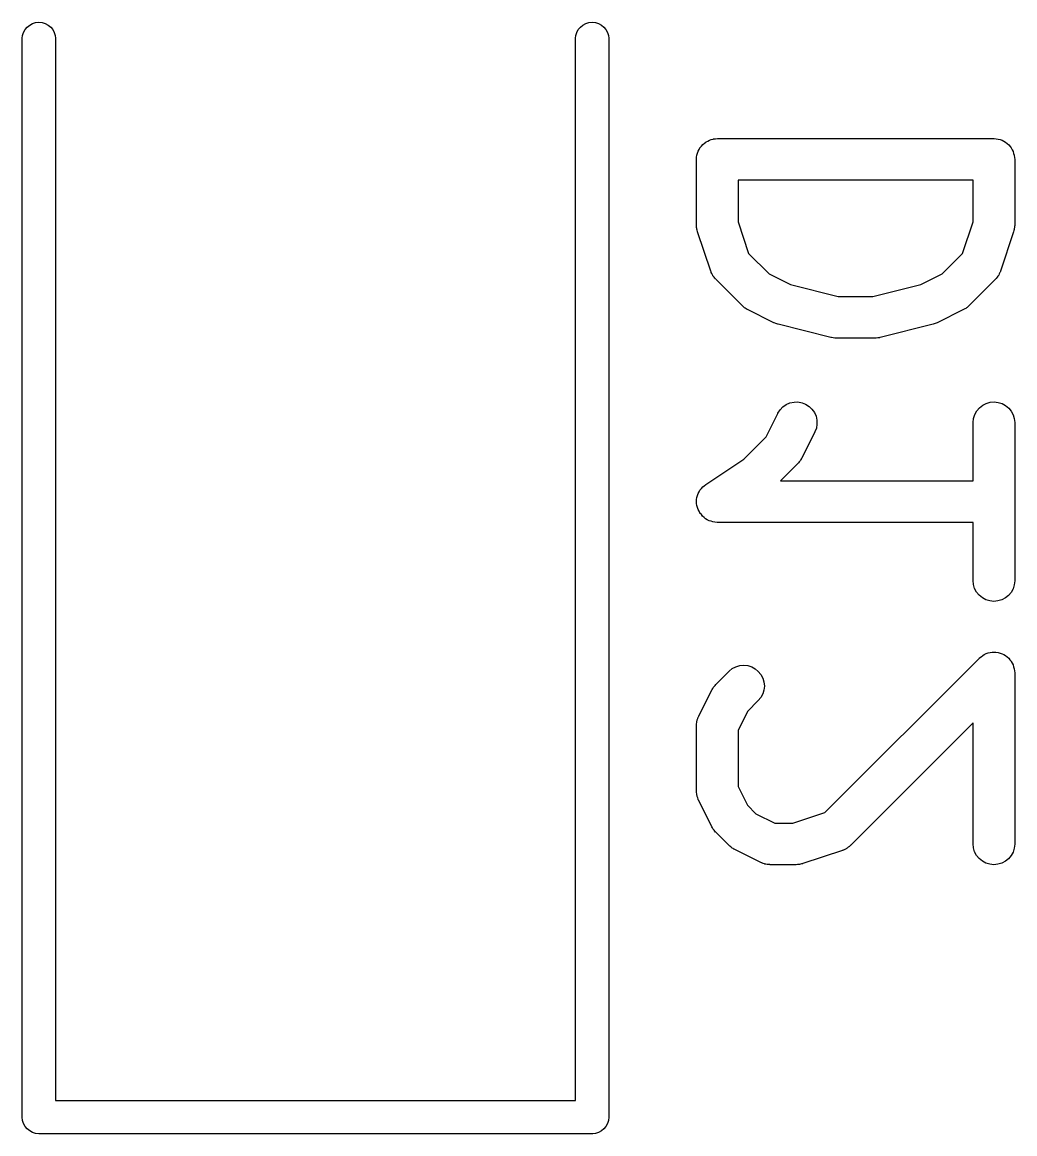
# Model space of a CAD drawing. Extents: x 74 to 208, y -150 to -40.
# Drawn here: x 166.421 to 170.009, y -72.954 to -68.933 of the extents above; entities that cross this region are included whole.
import ezdxf

# ---------------------------------------------------------------- set-up
doc = ezdxf.new("R2010")
doc.units = 0
doc.layers.add('BLACK', color=7, linetype='CONTINUOUS')

msp = doc.modelspace()

# ---------------------------------------------------------------- linework, layer by layer
at = {"layer": 'BLACK', "linetype": 'CONTINUOUS'}
for p, q in [((166.431, -68.9603), (166.439, -68.9511)), ((166.439, -68.9511), (166.448, -68.9436)), ((166.448, -68.9436), (166.458, -68.938)), ((166.458, -68.938), (166.469, -68.9346)), ((166.469, -68.9346), (166.481, -68.9335)), ((166.481, -68.9335), (166.493, -68.9346)), ((166.493, -68.9346), (166.504, -68.938)), ((166.504, -68.938), (166.515, -68.9436)), ((166.515, -68.9436), (166.524, -68.9511)), ((166.524, -68.9511), (166.531, -68.9603)), ((168.431, -68.9603), (168.439, -68.9511)), ((168.439, -68.9511), (168.448, -68.9436)), ((168.448, -68.9436), (168.458, -68.938)), ((168.458, -68.938), (168.469, -68.9346)), ((168.469, -68.9346), (168.481, -68.9335)), ((168.481, -68.9335), (168.493, -68.9346)), ((168.493, -68.9346), (168.504, -68.938)), ((168.504, -68.938), (168.515, -68.9436)), ((168.515, -68.9436), (168.524, -68.9511)), ((168.524, -68.9511), (168.531, -68.9603)), ((166.421, -68.9908), (166.422, -68.982)), ((166.421, -72.8908), (166.421, -68.9908)), ((166.422, -68.982), (166.426, -68.9707)), ((166.426, -68.9707), (166.431, -68.9603)), ((166.531, -68.9603), (166.537, -68.9707)), ((166.537, -68.9707), (166.54, -68.982)), ((166.54, -68.982), (166.541, -68.9908)), ((166.541, -68.9908), (166.541, -72.8337)), ((168.421, -68.9908), (168.422, -68.982)), ((168.421, -72.8337), (168.421, -68.9908)), ((168.422, -68.982), (168.426, -68.9707)), ((168.426, -68.9707), (168.431, -68.9603)), ((168.531, -68.9603), (168.537, -68.9707)), ((168.537, -68.9707), (168.54, -68.982)), ((168.54, -68.982), (168.541, -68.9908)), ((168.541, -68.9908), (168.541, -72.8908)), ((168.865, -69.3999), (168.868, -69.3937)), ((168.868, -69.3937), (168.871, -69.3875)), ((168.871, -69.3875), (168.872, -69.3873)), ((168.872, -69.3871), (168.876, -69.3817)), ((168.872, -69.3873), (168.872, -69.3871)), ((168.876, -69.3817), (168.881, -69.3762)), ((168.881, -69.3759), (168.887, -69.3715)), ((168.881, -69.3761), (168.881, -69.3759)), ((168.881, -69.3762), (168.881, -69.3761)), ((168.887, -69.3715), (168.892, -69.367)), ((168.892, -69.3669), (168.893, -69.3667)), ((168.892, -69.367), (168.892, -69.3669)), ((168.893, -69.3667), (168.899, -69.3634)), ((168.899, -69.3634), (168.905, -69.3601)), ((168.905, -69.36), (168.906, -69.3599)), ((168.905, -69.3601), (168.905, -69.36)), ((168.906, -69.3599), (168.912, -69.3579)), ((168.912, -69.3579), (168.919, -69.3559)), ((168.919, -69.3559), (168.92, -69.3558)), ((168.919, -69.3559), (168.919, -69.3559)), ((168.92, -69.3558), (168.927, -69.3552)), ((168.927, -69.3552), (168.934, -69.3545)), ((168.934, -69.3545), (169.934, -69.3545)), ((169.934, -69.3545), (169.934, -69.3545)), ((169.934, -69.3545), (169.934, -69.3545)), ((169.934, -69.3545), (169.935, -69.3545)), ((169.934, -69.3545), (169.934, -69.3545)), ((169.935, -69.3545), (169.942, -69.3553)), ((169.942, -69.3553), (169.949, -69.356)), ((169.949, -69.356), (169.949, -69.3561)), ((169.949, -69.3561), (169.949, -69.3561)), ((169.949, -69.3561), (169.956, -69.3582)), ((169.956, -69.3582), (169.963, -69.3603)), ((169.963, -69.3603), (169.963, -69.3605)), ((169.963, -69.3605), (169.963, -69.3605)), ((169.963, -69.3605), (169.969, -69.3639)), ((169.969, -69.3639), (169.976, -69.3673)), ((169.976, -69.3673), (169.976, -69.3675)), ((169.976, -69.3675), (169.976, -69.3676)), ((169.976, -69.3676), (169.981, -69.3721)), ((169.981, -69.3721), (169.987, -69.3766)), ((169.987, -69.3766), (169.987, -69.3768)), ((169.987, -69.3768), (169.987, -69.377)), ((169.987, -69.377), (169.992, -69.3825)), ((169.992, -69.3825), (169.996, -69.388)), ((169.996, -69.388), (169.996, -69.3882)), ((169.996, -69.3882), (169.996, -69.3884)), ((169.996, -69.3884), (170, -69.3946)), ((168.859, -69.4214), (168.86, -69.4144)), ((168.859, -69.4284), (168.859, -69.4214)), ((168.859, -69.4289), (168.859, -69.4284)), ((168.859, -69.429), (168.859, -69.4289)), ((168.859, -69.4289), (168.859, -69.4289)), ((168.859, -69.4295), (168.859, -69.429)), ((168.859, -69.6676), (168.859, -69.4295)), ((168.86, -69.4139), (168.862, -69.4072)), ((168.86, -69.4141), (168.86, -69.4139)), ((168.86, -69.4144), (168.86, -69.4141)), ((168.862, -69.4072), (168.864, -69.4004)), ((168.864, -69.4004), (168.865, -69.4002)), ((168.865, -69.4002), (168.865, -69.3999)), ((170, -69.3946), (170.003, -69.4009)), ((170.003, -69.4009), (170.003, -69.4011)), ((170.003, -69.4011), (170.003, -69.4014)), ((170.003, -69.4014), (170.005, -69.4081)), ((170.005, -69.4081), (170.007, -69.4149)), ((170.007, -69.4149), (170.007, -69.4152)), ((170.007, -69.4152), (170.007, -69.4154)), ((170.007, -69.4154), (170.008, -69.4224)), ((170.008, -69.4224), (170.009, -69.4295)), ((170.009, -69.4295), (170.009, -69.6676)), ((169.009, -69.5045), (169.009, -69.6554)), ((169.859, -69.5045), (169.009, -69.5045)), ((169.859, -69.6554), (169.859, -69.5045)), ((168.859, -69.6718), (168.859, -69.6676)), ((168.859, -69.676), (168.859, -69.6718)), ((169.009, -69.6554), (169.047, -69.7699)), ((169.82, -69.7699), (169.859, -69.6554)), ((170.009, -69.6686), (170.008, -69.6728)), ((170.008, -69.6728), (170.008, -69.677)), ((170.009, -69.6676), (170.009, -69.6686)), ((168.86, -69.679), (168.859, -69.676)), ((168.86, -69.6821), (168.86, -69.679)), ((168.861, -69.6862), (168.86, -69.6821)), ((168.862, -69.6903), (168.861, -69.6862)), ((168.862, -69.6913), (168.862, -69.6903)), ((168.91, -69.8341), (168.862, -69.6913)), ((170.005, -69.6913), (169.957, -69.8341)), ((170.006, -69.6872), (170.005, -69.6913)), ((170.007, -69.6832), (170.006, -69.6872)), ((170.008, -69.677), (170.007, -69.6801)), ((170.007, -69.6801), (170.007, -69.6832)), ((169.047, -69.7699), (169.121, -69.844)), ((169.746, -69.844), (169.82, -69.7699)), ((168.911, -69.8361), (168.91, -69.8341)), ((169.957, -69.8351), (169.956, -69.8371)), ((169.957, -69.8341), (169.957, -69.8351)), ((168.912, -69.8383), (168.911, -69.8361)), ((168.914, -69.8428), (168.912, -69.8383)), ((168.916, -69.8475), (168.914, -69.8428)), ((168.917, -69.8493), (168.916, -69.8475)), ((168.918, -69.8513), (168.917, -69.8493)), ((168.922, -69.8553), (168.918, -69.8513)), ((168.925, -69.8595), (168.922, -69.8553)), ((168.926, -69.861), (168.925, -69.8595)), ((168.927, -69.8627), (168.926, -69.861)), ((168.928, -69.8634), (168.927, -69.8627)), ((169.023, -69.9587), (168.928, -69.8634)), ((169.121, -69.844), (169.198, -69.8825)), ((169.669, -69.8825), (169.746, -69.844)), ((169.939, -69.8634), (169.844, -69.9587)), ((169.94, -69.8617), (169.939, -69.8634)), ((169.942, -69.8602), (169.94, -69.8617)), ((169.945, -69.8561), (169.942, -69.8602)), ((169.948, -69.8521), (169.945, -69.8561)), ((169.949, -69.8502), (169.948, -69.8521)), ((169.951, -69.8484), (169.949, -69.8502)), ((169.953, -69.8438), (169.951, -69.8484)), ((169.955, -69.8392), (169.953, -69.8438)), ((169.956, -69.8371), (169.955, -69.8392)), ((169.198, -69.8825), (169.371, -69.9259)), ((169.496, -69.9259), (169.669, -69.8825)), ((169.371, -69.9259), (169.496, -69.9259)), ((169.027, -69.9614), (169.023, -69.9587)), ((169.03, -69.9643), (169.027, -69.9614)), ((169.032, -69.966), (169.03, -69.9643)), ((169.035, -69.968), (169.032, -69.966)), ((169.038, -69.97), (169.035, -69.968)), ((169.042, -69.9723), (169.038, -69.97)), ((169.043, -69.9727), (169.042, -69.9723)), ((169.138, -70.0204), (169.043, -69.9727)), ((169.824, -69.9727), (169.729, -70.0204)), ((169.828, -69.9705), (169.824, -69.9727)), ((169.832, -69.9686), (169.828, -69.9705)), ((169.834, -69.9666), (169.832, -69.9686)), ((169.837, -69.9649), (169.834, -69.9666)), ((169.84, -69.962), (169.837, -69.9649)), ((169.843, -69.9594), (169.84, -69.962)), ((169.844, -69.9587), (169.843, -69.9594)), ((169.139, -70.0205), (169.138, -70.0204)), ((169.139, -70.0207), (169.139, -70.0205)), ((169.145, -70.0231), (169.139, -70.0207)), ((169.152, -70.0256), (169.145, -70.0231)), ((169.152, -70.0257), (169.152, -70.0256)), ((169.153, -70.0258), (169.152, -70.0257)), ((169.154, -70.026), (169.153, -70.0258)), ((169.344, -70.0737), (169.154, -70.026)), ((169.714, -70.026), (169.523, -70.0737)), ((169.721, -70.0235), (169.714, -70.0259)), ((169.714, -70.0259), (169.714, -70.0259)), ((169.714, -70.0259), (169.714, -70.026)), ((169.728, -70.0211), (169.721, -70.0235)), ((169.729, -70.0204), (169.728, -70.0208)), ((169.728, -70.0208), (169.728, -70.0209)), ((169.728, -70.0209), (169.728, -70.0211)), ((169.345, -70.0738), (169.344, -70.0737)), ((169.347, -70.0743), (169.345, -70.0738)), ((169.353, -70.0749), (169.347, -70.0743)), ((169.358, -70.0758), (169.353, -70.0749)), ((169.36, -70.0757), (169.358, -70.0758)), ((169.361, -70.0759), (169.36, -70.0757)), ((169.362, -70.0759), (169.361, -70.0759)), ((169.505, -70.0759), (169.362, -70.0759)), ((169.506, -70.0758), (169.505, -70.0759)), ((169.508, -70.0758), (169.506, -70.0758)), ((169.514, -70.075), (169.508, -70.0758)), ((169.52, -70.0745), (169.514, -70.075)), ((169.521, -70.0741), (169.52, -70.0745)), ((169.522, -70.0739), (169.521, -70.0741)), ((169.523, -70.0737), (169.522, -70.0739)), ((169.171, -70.3246), (169.183, -70.3163)), ((169.183, -70.3163), (169.196, -70.3105)), ((169.196, -70.3105), (169.211, -70.3073)), ((169.211, -70.3073), (169.225, -70.3071)), ((169.225, -70.3071), (169.24, -70.3097)), ((169.24, -70.3097), (169.253, -70.315)), ((169.253, -70.315), (169.266, -70.3229)), ((169.893, -70.3191), (169.906, -70.3123)), ((169.906, -70.3123), (169.92, -70.3082)), ((169.92, -70.3082), (169.934, -70.3068)), ((169.934, -70.3068), (169.949, -70.3084)), ((169.949, -70.3084), (169.963, -70.3127)), ((169.963, -70.3127), (169.976, -70.3197)), ((169.11, -70.4327), (169.152, -70.3483)), ((169.152, -70.3483), (169.153, -70.3474)), ((169.153, -70.3474), (169.161, -70.3351)), ((169.161, -70.3351), (169.171, -70.3246)), ((169.266, -70.3229), (169.276, -70.333)), ((169.276, -70.333), (169.285, -70.345)), ((169.285, -70.345), (169.291, -70.3584)), ((169.291, -70.3584), (169.294, -70.3727)), ((169.86, -70.3663), (169.865, -70.3523)), ((169.865, -70.3523), (169.872, -70.3395)), ((169.872, -70.3395), (169.881, -70.3283)), ((169.881, -70.3283), (169.893, -70.3191)), ((169.976, -70.3197), (169.987, -70.329)), ((169.987, -70.329), (169.996, -70.3403)), ((169.996, -70.3403), (170.003, -70.3533)), ((170.003, -70.3533), (170.007, -70.3673)), ((169.294, -70.3873), (169.292, -70.4017)), ((169.294, -70.3727), (169.294, -70.3873)), ((169.859, -70.3808), (169.86, -70.3663)), ((169.859, -70.3818), (169.859, -70.3808)), ((169.859, -70.5926), (169.859, -70.3818)), ((170.007, -70.3673), (170.009, -70.3818)), ((170.009, -70.3818), (170.009, -70.9533)), ((169.029, -70.514), (169.11, -70.4327)), ((169.286, -70.4154), (169.239, -70.5106)), ((169.292, -70.4017), (169.286, -70.4154)), ((168.892, -70.6052), (169.029, -70.514)), ((169.234, -70.5188), (169.232, -70.5212)), ((169.236, -70.5151), (169.234, -70.5188)), ((169.238, -70.5116), (169.236, -70.5151)), ((169.239, -70.5106), (169.238, -70.5116)), ((169.225, -70.5301), (169.162, -70.5926)), ((169.227, -70.5269), (169.225, -70.5301)), ((169.23, -70.5238), (169.227, -70.5269)), ((169.232, -70.5212), (169.23, -70.5238)), ((169.162, -70.5926), (169.859, -70.5926)), ((168.862, -70.6454), (168.864, -70.6386)), ((168.864, -70.6385), (168.868, -70.6318)), ((168.864, -70.6386), (168.864, -70.6385)), ((168.864, -70.6386), (168.864, -70.6386)), ((168.868, -70.6318), (168.871, -70.6257)), ((168.871, -70.6256), (168.876, -70.6201)), ((168.871, -70.6257), (168.871, -70.6256)), ((168.871, -70.6257), (168.871, -70.6257)), ((168.876, -70.6201), (168.881, -70.6144)), ((168.881, -70.6143), (168.886, -70.6099)), ((168.881, -70.6144), (168.881, -70.6143)), ((168.881, -70.6144), (168.881, -70.6144)), ((168.886, -70.6099), (168.892, -70.6052)), ((168.859, -70.66), (168.86, -70.6526)), ((168.859, -70.667), (168.859, -70.66)), ((168.859, -70.6671), (168.859, -70.667)), ((168.859, -70.6672), (168.859, -70.6671)), ((168.859, -70.6745), (168.859, -70.6672)), ((168.86, -70.6816), (168.859, -70.6745)), ((168.86, -70.6525), (168.862, -70.6454)), ((168.86, -70.6526), (168.86, -70.6525)), ((168.86, -70.6525), (168.86, -70.6525)), ((168.86, -70.6817), (168.86, -70.6816)), ((168.862, -70.6887), (168.86, -70.6817)), ((168.86, -70.6817), (168.86, -70.6817)), ((168.864, -70.6957), (168.862, -70.6887)), ((168.864, -70.6958), (168.864, -70.6957)), ((168.864, -70.6957), (168.864, -70.6957)), ((168.868, -70.7023), (168.864, -70.6958)), ((168.871, -70.7086), (168.868, -70.7023)), ((168.871, -70.7087), (168.871, -70.7086)), ((168.876, -70.7145), (168.871, -70.7087)), ((168.871, -70.7087), (168.871, -70.7087)), ((168.88, -70.72), (168.876, -70.7145)), ((168.88, -70.7201), (168.88, -70.72)), ((168.886, -70.7248), (168.88, -70.7201)), ((168.88, -70.7201), (168.88, -70.7201)), ((168.891, -70.7294), (168.886, -70.7248)), ((168.891, -70.7295), (168.891, -70.7294)), ((168.897, -70.7329), (168.891, -70.7295)), ((168.891, -70.7295), (168.891, -70.7295)), ((168.904, -70.7365), (168.897, -70.7329)), ((168.911, -70.7386), (168.904, -70.7365)), ((168.904, -70.7365), (168.904, -70.7365)), ((168.904, -70.7365), (168.904, -70.7365)), ((168.918, -70.7409), (168.911, -70.7386)), ((168.925, -70.7417), (168.918, -70.7409)), ((168.918, -70.7409), (168.918, -70.7409)), ((168.918, -70.7409), (168.918, -70.7409)), ((168.933, -70.7426), (168.925, -70.7417)), ((168.934, -70.7426), (168.933, -70.7426)), ((168.933, -70.7426), (168.933, -70.7426)), ((168.933, -70.7426), (168.933, -70.7426)), ((168.933, -70.7426), (168.933, -70.7426)), ((169.859, -70.7426), (168.934, -70.7426)), ((169.859, -70.9533), (169.859, -70.7426)), ((169.86, -70.9678), (169.859, -70.9533)), ((170.009, -70.9543), (170.007, -70.9689)), ((170.009, -70.9533), (170.009, -70.9543)), ((169.864, -70.9819), (169.86, -70.9678)), ((169.871, -70.9948), (169.864, -70.9819)), ((169.88, -71.0061), (169.871, -70.9948)), ((169.996, -70.9956), (169.986, -71.0069)), ((170.003, -70.9828), (169.996, -70.9956)), ((170.007, -70.9689), (170.003, -70.9828)), ((169.892, -71.0155), (169.88, -71.0061)), ((169.905, -71.0224), (169.892, -71.0155)), ((169.919, -71.0267), (169.905, -71.0224)), ((169.933, -71.0283), (169.919, -71.0267)), ((169.948, -71.0269), (169.933, -71.0283)), ((169.962, -71.0228), (169.948, -71.0269)), ((169.975, -71.016), (169.962, -71.0228)), ((169.986, -71.0069), (169.975, -71.016)), ((169.322, -71.7925), (169.881, -71.2336)), ((169.881, -71.2328), (169.887, -71.2283)), ((169.881, -71.233), (169.881, -71.2328)), ((169.881, -71.2336), (169.881, -71.233)), ((169.881, -71.233), (169.881, -71.233)), ((169.881, -71.233), (169.881, -71.233)), ((169.887, -71.2283), (169.893, -71.2238)), ((169.893, -71.2237), (169.899, -71.2204)), ((169.893, -71.2238), (169.893, -71.2237)), ((169.893, -71.2238), (169.893, -71.2238)), ((169.899, -71.2204), (169.906, -71.2171)), ((169.906, -71.217), (169.913, -71.215)), ((169.906, -71.2171), (169.906, -71.217)), ((169.906, -71.217), (169.906, -71.217)), ((169.913, -71.215), (169.92, -71.2129)), ((169.92, -71.2129), (169.927, -71.2122)), ((169.92, -71.2129), (169.92, -71.2129)), ((169.92, -71.2129), (169.92, -71.2129)), ((169.927, -71.2122), (169.934, -71.2116)), ((169.934, -71.2116), (169.934, -71.2116)), ((169.934, -71.2116), (169.941, -71.2124)), ((169.934, -71.2116), (169.934, -71.2116)), ((169.941, -71.2124), (169.949, -71.2131)), ((169.949, -71.2131), (169.949, -71.2132)), ((169.949, -71.2132), (169.949, -71.2132)), ((169.949, -71.2132), (169.956, -71.2153)), ((169.956, -71.2153), (169.963, -71.2175)), ((169.963, -71.2175), (169.963, -71.2175)), ((169.963, -71.2175), (169.963, -71.2176)), ((169.963, -71.2176), (169.969, -71.221)), ((169.969, -71.221), (169.976, -71.2244)), ((169.976, -71.2244), (169.976, -71.2245)), ((169.976, -71.2245), (169.976, -71.2246)), ((169.976, -71.2246), (169.981, -71.2291)), ((169.981, -71.2291), (169.987, -71.2338)), ((169.987, -71.2338), (169.987, -71.2339)), ((169.987, -71.2339), (169.987, -71.2339)), ((169.987, -71.2339), (169.991, -71.2394)), ((169.991, -71.2394), (169.996, -71.2451)), ((168.928, -71.3288), (168.976, -71.2812)), ((168.976, -71.2812), (168.977, -71.2805)), ((168.977, -71.2805), (168.988, -71.2713)), ((168.988, -71.2713), (169.001, -71.2646)), ((169.001, -71.2646), (169.015, -71.2605)), ((169.015, -71.2605), (169.03, -71.2592)), ((169.03, -71.2592), (169.044, -71.2608)), ((169.044, -71.2608), (169.058, -71.2652)), ((169.058, -71.2652), (169.071, -71.2722)), ((169.071, -71.2722), (169.082, -71.2816)), ((169.082, -71.2816), (169.091, -71.2929)), ((169.996, -71.2451), (169.996, -71.2452)), ((169.996, -71.2452), (169.996, -71.2453)), ((169.996, -71.2453), (170, -71.2517)), ((170, -71.2517), (170.003, -71.258)), ((170.003, -71.258), (170.003, -71.2582)), ((170.003, -71.2582), (170.003, -71.2583)), ((170.003, -71.2583), (170.005, -71.2651)), ((170.005, -71.2651), (170.007, -71.272)), ((170.007, -71.272), (170.007, -71.2722)), ((170.007, -71.2722), (170.007, -71.2723)), ((170.007, -71.2723), (170.008, -71.2795)), ((170.008, -71.2795), (170.009, -71.2866)), ((169.091, -71.2929), (169.098, -71.3059)), ((169.098, -71.3059), (169.102, -71.3199)), ((169.102, -71.3199), (169.104, -71.3345)), ((170.009, -71.2866), (170.009, -71.9057)), ((168.867, -71.4435), (168.914, -71.3483)), ((168.914, -71.3483), (168.915, -71.3474)), ((168.915, -71.3474), (168.917, -71.3438)), ((168.917, -71.3438), (168.919, -71.3401)), ((168.919, -71.3401), (168.921, -71.3377)), ((168.921, -71.3377), (168.923, -71.3351)), ((168.923, -71.3351), (168.926, -71.3321)), ((168.926, -71.3321), (168.928, -71.3288)), ((169.098, -71.363), (169.091, -71.3759)), ((169.102, -71.3491), (169.098, -71.363)), ((169.104, -71.3345), (169.102, -71.3491)), ((169.082, -71.3873), (169.043, -71.4263)), ((169.091, -71.3759), (169.082, -71.3873)), ((168.866, -71.4456), (168.867, -71.4435)), ((169.043, -71.4263), (169.009, -71.4948)), ((168.859, -71.4716), (168.86, -71.4666)), ((168.859, -71.4738), (168.859, -71.4716)), ((168.859, -71.476), (168.859, -71.4738)), ((168.859, -71.4771), (168.859, -71.476)), ((168.859, -71.7152), (168.859, -71.4771)), ((168.86, -71.4615), (168.861, -71.4594)), ((168.86, -71.4666), (168.86, -71.4615)), ((168.861, -71.4572), (168.863, -71.4524)), ((168.861, -71.4594), (168.861, -71.4572)), ((168.863, -71.4524), (168.865, -71.4475)), ((168.865, -71.4475), (168.866, -71.4456)), ((169.859, -71.4677), (169.415, -71.9111)), ((169.859, -71.9057), (169.859, -71.4677)), ((169.009, -71.4948), (169.009, -71.6975)), ((168.859, -71.7174), (168.859, -71.7152)), ((168.859, -71.7196), (168.859, -71.7174)), ((168.86, -71.7246), (168.859, -71.7196)), ((168.86, -71.7297), (168.86, -71.7246)), ((169.009, -71.6975), (169.043, -71.766)), ((168.861, -71.7319), (168.86, -71.7297)), ((168.861, -71.734), (168.861, -71.7319)), ((168.863, -71.7388), (168.861, -71.734)), ((168.864, -71.7438), (168.863, -71.7388)), ((168.865, -71.7457), (168.864, -71.7438)), ((168.866, -71.7478), (168.865, -71.7457)), ((168.867, -71.7487), (168.866, -71.7478)), ((168.914, -71.844), (168.867, -71.7487)), ((169.043, -71.766), (169.073, -71.7964)), ((169.073, -71.7964), (169.142, -71.8307)), ((169.207, -71.8307), (169.322, -71.7925)), ((168.916, -71.8475), (168.914, -71.844)), ((169.142, -71.8307), (169.207, -71.8307)), ((168.918, -71.8513), (168.916, -71.8475)), ((168.92, -71.8537), (168.918, -71.8513)), ((168.922, -71.8563), (168.92, -71.8537)), ((168.925, -71.8594), (168.922, -71.8563)), ((168.927, -71.8627), (168.925, -71.8594)), ((168.928, -71.8634), (168.927, -71.8627)), ((168.976, -71.9111), (168.928, -71.8634)), ((168.979, -71.9137), (168.976, -71.9111)), ((168.982, -71.9167), (168.979, -71.9137)), ((168.985, -71.9184), (168.982, -71.9167)), ((168.987, -71.9204), (168.985, -71.9184)), ((168.991, -71.9223), (168.987, -71.9204)), ((168.994, -71.9246), (168.991, -71.9223)), ((168.995, -71.9251), (168.994, -71.9246)), ((169.091, -71.9727), (168.995, -71.9251)), ((169.395, -71.9253), (169.39, -71.9277)), ((169.399, -71.9232), (169.395, -71.9253)), ((169.401, -71.9219), (169.399, -71.9232)), ((169.403, -71.9209), (169.401, -71.9219)), ((169.407, -71.9177), (169.403, -71.9209)), ((169.411, -71.9148), (169.407, -71.9177)), ((169.413, -71.9132), (169.411, -71.9148)), ((169.414, -71.9118), (169.413, -71.9132)), ((169.415, -71.9111), (169.414, -71.9118)), ((169.86, -71.9202), (169.859, -71.9057)), ((169.864, -71.9342), (169.86, -71.9202)), ((170.007, -71.9212), (170.003, -71.9352)), ((170.009, -71.9067), (170.007, -71.9212)), ((170.009, -71.9057), (170.009, -71.9067)), ((169.386, -71.9292), (169.243, -71.9768)), ((169.388, -71.9283), (169.386, -71.9292)), ((169.39, -71.9277), (169.388, -71.9283)), ((169.871, -71.9472), (169.864, -71.9342)), ((169.88, -71.9585), (169.871, -71.9472)), ((169.892, -71.9678), (169.88, -71.9585)), ((169.986, -71.9592), (169.975, -71.9684)), ((169.996, -71.948), (169.986, -71.9592)), ((170.003, -71.9352), (169.996, -71.948)), ((169.093, -71.9735), (169.091, -71.9727)), ((169.095, -71.9746), (169.093, -71.9735)), ((169.099, -71.9761), (169.095, -71.9746)), ((169.104, -71.978), (169.099, -71.9761)), ((169.106, -71.9783), (169.104, -71.978)), ((169.109, -71.979), (169.106, -71.9783)), ((169.114, -71.9796), (169.109, -71.979)), ((169.119, -71.9805), (169.114, -71.9796)), ((169.121, -71.9804), (169.119, -71.9805)), ((169.123, -71.9806), (169.121, -71.9804)), ((169.124, -71.9807), (169.123, -71.9806)), ((169.219, -71.9807), (169.124, -71.9807)), ((169.224, -71.9802), (169.219, -71.9807)), ((169.228, -71.9802), (169.224, -71.9802)), ((169.231, -71.9795), (169.228, -71.9802)), ((169.234, -71.9792), (169.231, -71.9795)), ((169.238, -71.978), (169.234, -71.9792)), ((169.242, -71.9771), (169.238, -71.978)), ((169.243, -71.9768), (169.242, -71.9771)), ((169.905, -71.9748), (169.892, -71.9678)), ((169.919, -71.9791), (169.905, -71.9748)), ((169.933, -71.9807), (169.919, -71.9791)), ((169.948, -71.9793), (169.933, -71.9807)), ((169.962, -71.9752), (169.948, -71.9793)), ((169.975, -71.9684), (169.962, -71.9752)), ((166.541, -72.8337), (168.421, -72.8337)), ((166.421, -72.8937), (166.421, -72.8908)), ((168.541, -72.8908), (168.542, -72.8937)), ((166.422, -72.9055), (166.421, -72.8937)), ((166.426, -72.9168), (166.422, -72.9055)), ((166.431, -72.9272), (166.426, -72.9168)), ((166.439, -72.9364), (166.431, -72.9272)), ((168.531, -72.9272), (168.524, -72.9364)), ((168.537, -72.9168), (168.531, -72.9272)), ((168.54, -72.9055), (168.537, -72.9168)), ((168.542, -72.8937), (168.54, -72.9055)), ((166.448, -72.9439), (166.439, -72.9364)), ((166.458, -72.9495), (166.448, -72.9439)), ((166.469, -72.9529), (166.458, -72.9495)), ((166.481, -72.954), (166.469, -72.9529)), ((166.484, -72.9537), (166.481, -72.954)), ((168.478, -72.9537), (166.484, -72.9537)), ((168.481, -72.954), (168.478, -72.9537)), ((168.484, -72.9537), (168.481, -72.954)), ((168.493, -72.9529), (168.484, -72.9537)), ((168.484, -72.9537), (168.484, -72.9537)), ((168.504, -72.9495), (168.493, -72.9529)), ((168.515, -72.9439), (168.504, -72.9495)), ((168.524, -72.9364), (168.515, -72.9439))]:
    msp.add_line(p, q, dxfattribs=at)

doc.saveas('drawing.dxf')
